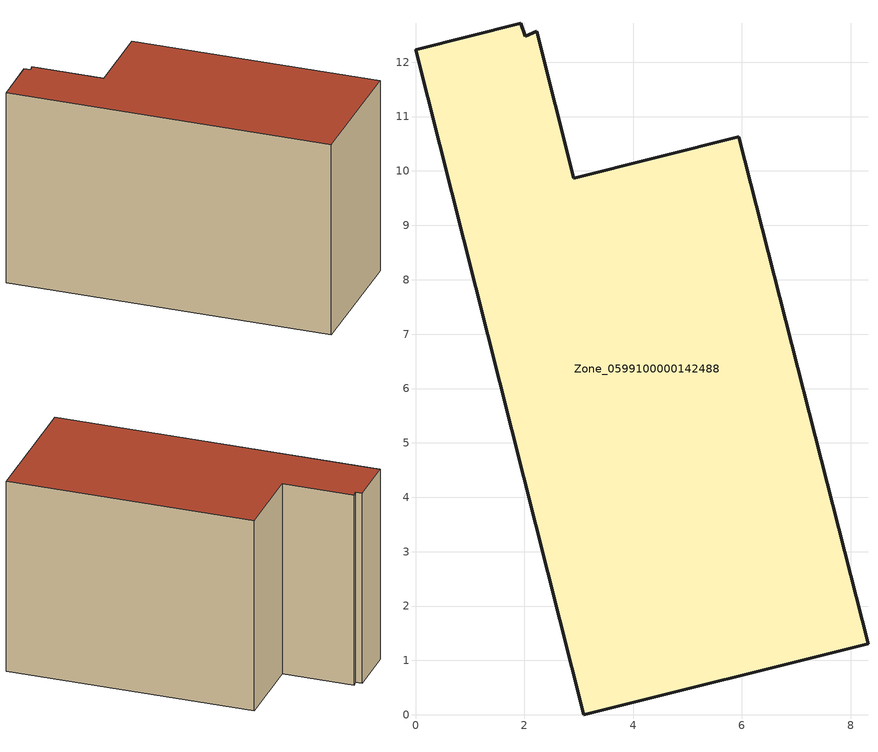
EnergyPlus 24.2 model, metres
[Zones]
Zone_0599100000142488
 floor ground (C_G): 5.94,10.63 8.32,1.31 3.09,0 0,12.23 1.94,12.72 2.02,12.47 2.23,12.57 2.91,9.87 z0
 wall outside (C_F): 0,12.23 3.09,0 8.32,1.31 5.94,10.63 2.91,9.87 2.23,12.57 2.02,12.47 1.94,12.72 0,12.23 z0:7.84
 roof outside (C_R): 1.94,12.72 0,12.23 3.09,0 8.32,1.31 5.94,10.63 2.91,9.87 2.23,12.57 2.02,12.47 z7.84
[BUILDING]
Pand.0599100000142488: North Axis=0; Terrain=City; Loads Convergence Tolerance Value=0.04; Temperature Convergence Tolerance Value=0.4; Solar Distribution=FullExterior; Maximum Number of Warmup Days=25; Minimum Number of Warmup Days=1
[Site:Location]
Rotterdam.The.Hague.AP_ZH_NLD Design_Conditions: Latitude=51.96; Longitude=4.45; Time Zone=1; Elevation=-4.5
[SITE:GROUNDTEMPERATURE:BUILDINGSURFACE]
18, 18, 18, 18, 18, 18, 18, 18, 18, 18, 18, 18
[MATERIAL] Thermal Absorptance=0.9; Solar Absorptance=0.7; Visible Absorptance=0.7
Name | Roughness | Thickness | Conductivity | Density | Specific Heat
G.TI.1975-1991 | MediumSmooth | 0.15 | 0.288461 | 540 | 1210
F.TI.1975-1991 | Rough | 0.3 | 0.230769 | 1920 | 840
R.TI.1975-1991 | MediumRough | 0.2 | 0.153846 | 1500 | 1000
[CONSTRUCTION]
C_G: G.TI.1975-1991
C_F: F.TI.1975-1991
C_R: R.TI.1975-1991
[ZONE]
Zone_0599100000142488: Type=1; Multiplier=1; Ceiling Height=Autocalculate; Volume=Autocalculate; Floor Area=autocalculate; Part of Total Floor Area=Yes
[ZONEINFILTRATION:DESIGNFLOWRATE]
Infil_Zone_0599100000142488: Zone or ZoneList or Space or SpaceList=Zone_0599100000142488; Schedule=AlwaysOn; Design Flow Rate Calculation Method=Flow/Area; Flow Rate per Floor Area=0.003; Constant Term Coefficient=1; Temperature Term Coefficient=0; Velocity Term Coefficient=0; Velocity Squared Term Coefficient=0
[HVACTEMPLATE:ZONE:IDEALLOADSAIRSYSTEM]
Zone_0599100000142488: Maximum Heating Supply Air Temperature=50; Minimum Cooling Supply Air Temperature=13; Maximum Heating Supply Air Humidity Ratio=0.0156; Minimum Cooling Supply Air Humidity Ratio=0.0077; Heating Limit=NoLimit; Cooling Limit=NoLimit; Dehumidification Control Type=ConstantSensibleHeatRatio; Cooling Sensible Heat Ratio=0.7; Dehumidification Setpoint=60; Humidification Control Type=None; Humidification Setpoint=30; Outdoor Air Method=None; Outdoor Air Flow Rate per Person=0.00944; Outdoor Air Flow Rate per Zone Floor Area=0; Outdoor Air Flow Rate per Zone=0; Demand Controlled Ventilation Type=None; Outdoor Air Economizer Type=NoEconomizer; Heat Recovery Type=None; Sensible Heat Recovery Effectiveness=0.7; Latent Heat Recovery Effectiveness=0.65
[ZONECONTROL:THERMOSTAT]
ThermostatControl_Zone_0599100000142488: Zone or ZoneList=Zone_0599100000142488; Control Type Schedule=DualSetpointControlType; Control 1=Thermostat_Zone_0599100000142488; Temperature Difference Between Cutout And Setpoint=0
[THERMOSTATSETPOINT:DUALSETPOINT]
Thermostat_Zone_0599100000142488: Heating Setpoint Temperature Schedule=HeatingSetpoint_Zone_0599100000142488; Cooling Setpoint Temperature Schedule=CoolingSetpoint_Zone_0599100000142488
[SCHEDULE:COMPACT]
HeatingSetpoint_Zone_0599100000142488: Through: 12/31, For: AllDays, Until: 24:00, 21
CoolingSetpoint_Zone_0599100000142488: Through: 12/31, For: AllDays, Until: 24:00, 24
DualSetpointControlType: Through: 12/31, For: AllDays, Until: 24:00, 4
AlwaysOn: Through: 12/31, For: AllDays, Until: 24:00, 1
